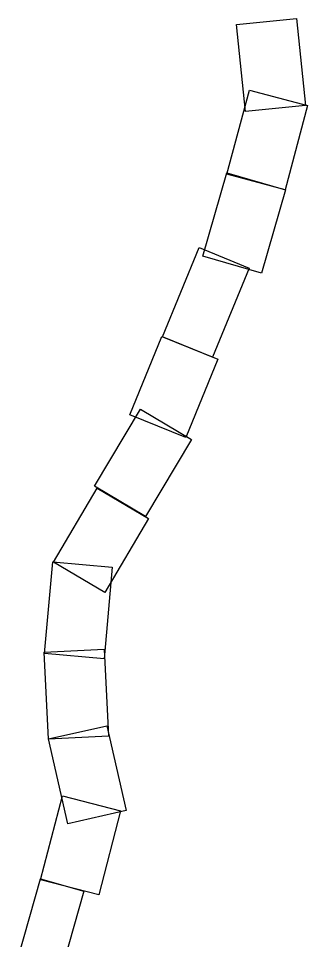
# Model space of a CAD drawing. Header units: inches. Extents: x 288635 to 1232953, y 676945 to 1655780.
# Drawn here: x 1029138 to 1232953, y 1004372 to 1655780 of the extents above; entities that cross this region are included whole.
import ezdxf

# ---------------------------------------------------------------- set-up
doc = ezdxf.new("R2010")
doc.units = ezdxf.units.IN
doc.header["$MEASUREMENT"] = 0
doc.layers.add('Images 2', color=7, linetype='Continuous')
picture_1 = doc.add_image_def('image11.jpg', size_in_pixel=(2580, 3737))
picture_2 = doc.add_image_def('image1.jpg', size_in_pixel=(2578, 3749))
picture_3 = doc.add_image_def('image8.jpg', size_in_pixel=(2583, 3985))
picture_4 = doc.add_image_def('image9.jpg', size_in_pixel=(2577, 3745))
picture_5 = doc.add_image_def('image6.jpg', size_in_pixel=(2592, 3907))
picture_6 = doc.add_image_def('image4.jpg', size_in_pixel=(1536, 2752))
picture_7 = doc.add_image_def('image2.jpg', size_in_pixel=(2586, 3753))
picture_8 = doc.add_image_def('image3.jpg', size_in_pixel=(2620, 3729))
picture_9 = doc.add_image_def('image5.jpg', size_in_pixel=(2644, 3704))
picture_10 = doc.add_image_def('image7.jpg', size_in_pixel=(2590, 3729))
picture_11 = doc.add_image_def('image10.jpg', size_in_pixel=(2573, 3746))
picture_12 = doc.add_image_def('image12.jpg', size_in_pixel=(1536, 2752))

msp = doc.modelspace()

# ---------------------------------------------------------------- pictures from other files: only their frames are drawn
at = {"layer": 'Images 2', "color": 5, "ltscale": 3}
image = msp.add_image(picture_2, insert=(1189231.4704, 1589964.9999), size_in_units=(42479.9594, 61775.55), rotation=5.8999067433, dxfattribs=at)
image.dxf.flags = 7
at = {"layer": 'Images 2'}
image = msp.add_image(picture_7, insert=(1176105.9837, 1545732.5452), size_in_units=(42409.4045, 61547.7552), rotation=-14.9441377922, dxfattribs=at)
image.dxf.flags = 7
image = msp.add_image(picture_8, insert=(1159129.3501, 1487908.6203), size_in_units=(42980.0534, 61172.7554), rotation=-16.1607161565, dxfattribs=at)
image.dxf.flags = 7
image = msp.add_image(picture_6, insert=(1130713.3342, 1430953.7265), size_in_units=(37983.2606, 68053.342), rotation=-22.3235120797, dxfattribs=at)
image.dxf.flags = 7
image = msp.add_image(picture_9, insert=(1107648.0839, 1375861.6257), size_in_units=(42628.3658, 59718.4066), rotation=-22.2067178816, dxfattribs=at)
image.dxf.flags = 7
image = msp.add_image(picture_5, insert=(1082712.8597, 1325480.3769), size_in_units=(41975.9499, 63271.619), rotation=-30.7550132163, dxfattribs=at)
image.dxf.flags = 7
image = msp.add_image(picture_10, insert=(1053832.3846, 1271670.8441), size_in_units=(42125.0228, 60650.2741), rotation=-30.5363132835, dxfattribs=at)
image.dxf.flags = 7
image = msp.add_image(picture_3, insert=(1047587.574, 1207061.7436), size_in_units=(42176.8454, 65069.5814), rotation=-5.0353544615, dxfattribs=at)
image.dxf.flags = 7
image = msp.add_image(picture_4, insert=(1050330.9838, 1146648.1368), size_in_units=(42338.6069, 61528.1656), rotation=2.846660612, dxfattribs=at)
image.dxf.flags = 7
image = msp.add_image(picture_11, insert=(1063882.3665, 1086879.9941), size_in_units=(42185.883, 61417.9238), rotation=12.7420898033, dxfattribs=at)
image.dxf.flags = 7
image = msp.add_image(picture_1, insert=(1044775.5723, 1047293.1711), size_in_units=(42319.4068, 61297.5284), rotation=-14.5752485609, dxfattribs=at)
image.dxf.flags = 7
image = msp.add_image(picture_12, insert=(1029137.7652, 993155.3052), size_in_units=(31776.4711, 56932.844), rotation=-15.7553593938, dxfattribs=at)
image.dxf.flags = 7

doc.saveas('drawing.dxf')
